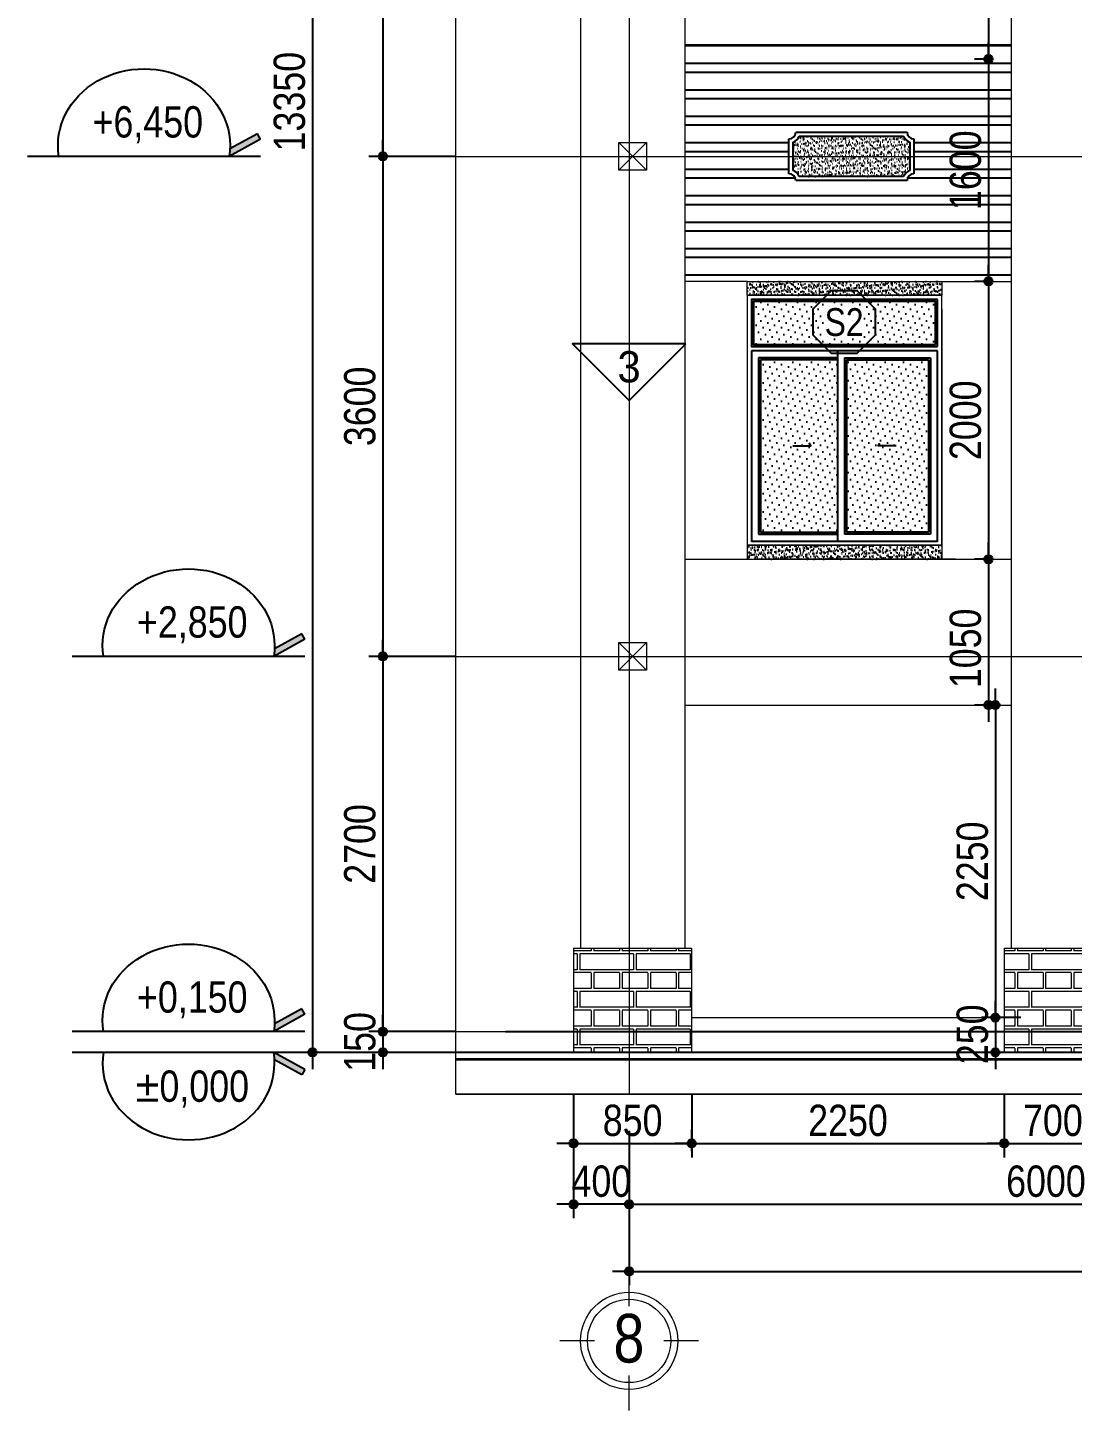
# Model space of a CAD drawing. Header units: millimetres. Extents: x 176 to 38825, y 257 to 17629.
# Drawn here: x 176 to 7695, y 989 to 10943 of the extents above; entities that cross this region are included whole.
import ezdxf
from ezdxf.enums import TextEntityAlignment as Align

# ---------------------------------------------------------------- set-up
doc = ezdxf.new("R2010")
doc.units = ezdxf.units.MM
doc.linetypes.add('ACAD_ISO10W100', pattern=[18, 12, -3, 0, -3])
for name, color, linetype in [('009', 251, 'Continuous'), ('DIM', 1, 'Continuous'), ('DOOR', 20, 'Continuous'), ('HACTH', 8, 'Continuous'), ('HATCH', 8, 'Continuous'), ('HATCHNGOI', 22, 'Continuous'), ('KINH 1', 142, 'Continuous'), ('netthay', 2, 'Continuous'), ('TAGS', 60, 'Continuous'), ('TUONG', 131, 'Continuous')]:
    doc.layers.add(name, color=color, linetype=linetype)
for name, color, linetype, lineweight in [('HACHT', 8, 'Continuous', 5), ('NET-THAY', 2, 'Continuous', 13), ('TEN TRUC', 3, 'Continuous', 18), ('TRUC', 24, 'Continuous', 0)]:
    doc.layers.add(name, color=color, linetype=linetype, lineweight=lineweight)
doc.styles.add('AVO', font='')
doc.styles.add('HEL-CONDENSE', font='')
doc.styles.get("Standard").update_dxf_attribs({"font": 'arial.ttf'})
doc.styles.add('VNI-HELVE-CONDENSEN', font='')
doc.styles.get('AVO').set_extended_font_data('VNI-Avo')
doc.styles.get('HEL-CONDENSE').set_extended_font_data('VNI-Helve-Condense')
doc.styles.get('VNI-HELVE-CONDENSEN').set_extended_font_data('VNI-Helve-Condense')
doc.dimstyles.new('D100', dxfattribs={"dimtxt": 225, "dimasz": 1.2, "dimexe": 100, "dimexo": 0, "dimgap": 50, "dimtad": 1, "dimdec": 0, "dimzin": 13, "dimdsep": 46, "dimtxsty": 'HEL-CONDENSE', "dimblk": 'D50', "dimcen": 0, "dimclrd": 1, "dimclre": 1, "dimclrt": 7, "dimadec": 0, "dimazin": 0, "dimtfac": 1, "dimtdec": 0, "dimtmove": 0, "dimatfit": 3, "dimldrblk": 'D50', "dimfxl": 1, "dimtolj": 1, "dimtzin": 13, "dimarcsym": 0})
doc.dimstyles.get("Standard").update_dxf_attribs({"dimtxt": 0.18, "dimasz": 0.18, "dimexe": 0.18, "dimexo": 0.0625, "dimgap": 0.09, "dimtad": 0, "dimtih": 1, "dimtoh": 1, "dimdec": 4, "dimzin": 0, "dimdsep": 46, "dimtxsty": 'Standard', "dimcen": 0.09, "dimadec": 0, "dimazin": 0, "dimtfac": 1, "dimtdec": 4, "dimtofl": 0, "dimtmove": 0, "dimatfit": 3, "dimfxl": 1, "dimtolj": 1, "dimtzin": 0, "dimarcsym": 0})
pattern_1 = [(180, (-1293097.7, -244202.06), (-3e-14, -270.968), [387.35, -19.05]), (180, (-1293097.7, -244316.36), (-3e-14, -270.968), [387.35, -19.05]), (180, (-1293199.3, -244337.54), (-3e-14, -270.968), [184.15, -19.05]), (180, (-1293199.3, -244451.84), (-3e-14, -270.968), [184.15, -19.05]), (270, (-1293097.7, -244202.06), (406.4, -7e-14), [114.3, -156.6672]), (270, (-1293078.66, -244202.06), (406.4, -7e-14), [114.3, -156.6672]), (270, (-1293199.31, -244337.54), (203.2, -4e-14), [114.3, -156.6672]), (270, (-1293180.26, -244337.54), (203.2, -4e-14), [114.3, -156.6672])]
pattern_2 = [(37.5, (-1293097.712, -243902.06), (-1.2000235, 36.7059928), [0, -28.956, 0, -32.385, 0, -30.95625]), (7.5, (-1293097.71, -243902.06), (33.7142462, 53.7618825), [0, -15.621, 0, -26.0985, 0, -10.00125]), (327.5, (-1293121.143, -243902.06), (59.3244278, 0.10778885), [0, -9.525, 0, -34.29, 0, -44.7675]), (317.5, (-1293121.143, -243902.06), (57.266734, 16.7196992), [0, -4.7625, 0, -22.479, 0, -25.7175])]

# ---------------------------------------------------------------- blocks, each defined once
blk = doc.blocks.new('CAODO')
at = {"layer": 'TAGS', "linetype": 'Continuous'}
h = blk.add_hatch(color=256, dxfattribs=at)
edge = h.paths.add_edge_path()
edge.add_line((-907, 181), (-931, 138))
edge.add_line((-931, 138), (-681, 0))
edge.add_ellipse((0, 87), major_axis=(688, 0), ratio=0.890858, start_angle=182.4779, end_angle=188.1666, ccw=False)
edge.add_line((-687, 61), (-907, 181))
for p, q in [((-931, 138), (-907, 181)), ((-931, 138), (-681, 0)), ((-907, 181), (-687, 61)), ((-931, 0), (931, 0))]:
    blk.add_line(p, q, dxfattribs=at)
blk.add_ellipse((0, 87), major_axis=(688, 0), ratio=0.890858, start_param=-0.142534, end_param=3.284126, dxfattribs=at)
at = {"layer": 'TAGS', "linetype": 'Continuous', "style": 'VNI-HELVE-CONDENSEN'}
blk.add_attdef('0.000', text='', height=250, dxfattribs=at).set_placement((0, 232), align=Align.MIDDLE_CENTER)
blk = doc.blocks.new('D50')
at = {"layer": 'DIM'}
blk.add_hatch(color=256, dxfattribs=at).paths.add_polyline_path([(25, 0, 1), (-25, 0, 1)])
blk.add_line((25, 0), (100, 0), dxfattribs=at)
blk.add_circle((0, 0), 25, dxfattribs=at)
blk = doc.blocks.new('*D137')
at = {"layer": 'DEFPOINTS', "color": 0, "transparency": 16777216}
for p in [(4505.2, 3002.1), (10505.2, 3002.1), (10505.2, 2472.7)]:
    blk.add_point(p, dxfattribs=at)
at = {"layer": 'DIM', "color": 1, "lineweight": -2, "transparency": 16777216}
for p, q in [((4505.2, 3002.1), (4505.2, 2372.7)), ((10505.2, 3002.1), (10505.2, 2372.7)), ((4506.4, 2472.7), (10504, 2472.7))]:
    blk.add_line(p, q, dxfattribs=at)
at = {"layer": 'DIM', "color": 1, "lineweight": -2, "transparency": 16777216, "xscale": 1.199999999999999, "yscale": 1.199999999999999, "zscale": 1.199999999999999, "rotation": 180}
blk.add_blockref('D50', (4505.2, 2472.7), dxfattribs=at)
at = {"layer": 'DIM', "color": 1, "lineweight": -2, "transparency": 16777216, "xscale": 1.199999999999999, "yscale": 1.199999999999999, "zscale": 1.199999999999999}
blk.add_blockref('D50', (10505.2, 2472.7), dxfattribs=at)
at = {"layer": 'DIM', "color": 7, "transparency": 16777216, "insert": (7505.2, 2637.6), "char_height": 225, "attachment_point": 5, "style": 'HEL-CONDENSE'}
blk.add_mtext('\\A1;6000', dxfattribs=at)
blk = doc.blocks.new('*D144')
at = {"layer": 'DEFPOINTS', "color": 0, "transparency": 16777216}
for p in [(4505.2, 3002.1), (37505.2, 3002.1), (37505.2, 1989.3)]:
    blk.add_point(p, dxfattribs=at)
at = {"layer": 'DIM', "color": 1, "lineweight": -2, "transparency": 16777216}
for p, q in [((4505.2, 3002.1), (4505.2, 1889.3)), ((37505.2, 3002.1), (37505.2, 1889.3)), ((4506.4, 1989.3), (37504, 1989.3))]:
    blk.add_line(p, q, dxfattribs=at)
at = {"layer": 'DIM', "color": 1, "lineweight": -2, "transparency": 16777216, "xscale": 1.199999999999999, "yscale": 1.199999999999999, "zscale": 1.199999999999999, "rotation": 180}
blk.add_blockref('D50', (4505.2, 1989.3), dxfattribs=at)
at = {"layer": 'DIM', "color": 1, "lineweight": -2, "transparency": 16777216, "xscale": 1.199999999999999, "yscale": 1.199999999999999, "zscale": 1.199999999999999}
blk.add_blockref('D50', (37505.2, 1989.3), dxfattribs=at)
at = {"layer": 'DIM', "color": 7, "transparency": 16777216, "insert": (21005.2, 2154.2), "char_height": 225, "attachment_point": 5, "style": 'HEL-CONDENSE'}
blk.add_mtext('\\A1;33000', dxfattribs=at)
blk = doc.blocks.new('A$C206177D3')
at = {"layer": 'TEN TRUC', "ltscale": 1000}
for p, q in [((-36.6, 240.1), (-36.6, 490.1)), ((-286.6, -9.9), (-536.6, -9.9)), ((463.4, -9.9), (213.4, -9.9)), ((-36.6, -509.9), (-36.6, -259.9))]:
    blk.add_line(p, q, dxfattribs=at)
blk.add_circle((-36.6, -9.9), 350, dxfattribs=at)
at = {"layer": 'TEN TRUC', "color": 254, "ltscale": 1000}
blk.add_circle((-36.6, -9.9), 300, dxfattribs=at)
blk = doc.blocks.new('*D147')
at = {"layer": 'DEFPOINTS', "color": 0, "transparency": 16777216}
for p in [(3256.9, 13616.4), (2732.5, 10016.4), (3256.9, 10016.4)]:
    blk.add_point(p, dxfattribs=at)
at = {"layer": 'DIM', "color": 1, "lineweight": -2, "transparency": 16777216}
for p, q in [((3256.9, 13616.4), (2632.5, 13616.4)), ((2732.5, 13615.2), (2732.5, 10017.6)), ((3256.9, 10016.4), (2632.5, 10016.4))]:
    blk.add_line(p, q, dxfattribs=at)
at = {"layer": 'DIM', "color": 1, "lineweight": -2, "transparency": 16777216, "xscale": 1.199999999999999, "yscale": 1.199999999999999, "zscale": 1.199999999999999}
for p, rotation in [((2732.5, 13616.4), 90), ((2732.5, 10016.4), 270)]:
    blk.add_blockref('D50', p, dxfattribs=dict(at, rotation=rotation))
at = {"layer": 'DIM', "color": 7, "transparency": 16777216, "insert": (2567.6, 11816.4), "char_height": 225, "attachment_point": 5, "rotation": 90, "style": 'HEL-CONDENSE'}
blk.add_mtext('\\A1;3600', dxfattribs=at)
blk = doc.blocks.new('*D148')
at = {"layer": 'DEFPOINTS', "color": 0, "transparency": 16777216}
for p in [(3256.9, 10016.4), (2732.5, 6416.4), (3256.9, 6416.4)]:
    blk.add_point(p, dxfattribs=at)
at = {"layer": 'DIM', "color": 1, "lineweight": -2, "transparency": 16777216}
for p, q in [((3256.9, 10016.4), (2632.5, 10016.4)), ((2732.5, 10015.2), (2732.5, 6417.6)), ((3256.9, 6416.4), (2632.5, 6416.4))]:
    blk.add_line(p, q, dxfattribs=at)
at = {"layer": 'DIM', "color": 1, "lineweight": -2, "transparency": 16777216, "xscale": 1.199999999999999, "yscale": 1.199999999999999, "zscale": 1.199999999999999}
for p, rotation in [((2732.5, 10016.4), 90), ((2732.5, 6416.4), 270)]:
    blk.add_blockref('D50', p, dxfattribs=dict(at, rotation=rotation))
at = {"layer": 'DIM', "color": 7, "transparency": 16777216, "insert": (2567.6, 8216.4), "char_height": 225, "attachment_point": 5, "rotation": 90, "style": 'HEL-CONDENSE'}
blk.add_mtext('\\A1;3600', dxfattribs=at)
blk = doc.blocks.new('*D149')
at = {"layer": 'DEFPOINTS', "color": 0, "transparency": 16777216}
for p in [(3256.9, 6416.4), (2732.5, 3716.4), (3256.9, 3716.4)]:
    blk.add_point(p, dxfattribs=at)
at = {"layer": 'DIM', "color": 1, "lineweight": -2, "transparency": 16777216}
for p, q in [((3256.9, 6416.4), (2632.5, 6416.4)), ((2732.5, 6415.2), (2732.5, 3717.6)), ((3256.9, 3716.4), (2632.5, 3716.4))]:
    blk.add_line(p, q, dxfattribs=at)
at = {"layer": 'DIM', "color": 1, "lineweight": -2, "transparency": 16777216, "xscale": 1.199999999999999, "yscale": 1.199999999999999, "zscale": 1.199999999999999}
for p, rotation in [((2732.5, 6416.4), 90), ((2732.5, 3716.4), 270)]:
    blk.add_blockref('D50', p, dxfattribs=dict(at, rotation=rotation))
at = {"layer": 'DIM', "color": 7, "transparency": 16777216, "insert": (2567.6, 5066.4), "char_height": 225, "attachment_point": 5, "rotation": 90, "style": 'HEL-CONDENSE'}
blk.add_mtext('\\A1;2700', dxfattribs=at)
blk = doc.blocks.new('*D150')
at = {"layer": 'DEFPOINTS', "color": 0, "transparency": 16777216}
for p in [(3256.9, 3716.4), (2732.5, 3566.4), (3256.9, 3566.4)]:
    blk.add_point(p, dxfattribs=at)
at = {"layer": 'DIM', "color": 1, "lineweight": -2, "transparency": 16777216}
for p, q in [((3256.9, 3716.4), (2632.5, 3716.4)), ((2732.5, 3715.2), (2732.5, 3567.6)), ((3256.9, 3566.4), (2632.5, 3566.4))]:
    blk.add_line(p, q, dxfattribs=at)
at = {"layer": 'DIM', "color": 1, "lineweight": -2, "transparency": 16777216, "xscale": 1.199999999999999, "yscale": 1.199999999999999, "zscale": 1.199999999999999}
for p, rotation in [((2732.5, 3716.4), 90), ((2732.5, 3566.4), 270)]:
    blk.add_blockref('D50', p, dxfattribs=dict(at, rotation=rotation))
at = {"layer": 'DIM', "color": 7, "transparency": 16777216, "insert": (2567.6, 3641.4), "char_height": 225, "attachment_point": 5, "rotation": 90, "style": 'HEL-CONDENSE'}
blk.add_mtext('\\A1;150', dxfattribs=at)
blk = doc.blocks.new('*D151')
at = {"layer": 'DEFPOINTS', "color": 0, "transparency": 16777216}
for p in [(2632.5, 16916.4), (2225.5, 3566.4), (2632.5, 3566.4)]:
    blk.add_point(p, dxfattribs=at)
at = {"layer": 'DIM', "color": 1, "lineweight": -2, "transparency": 16777216}
for p, q in [((2632.5, 16916.4), (2125.5, 16916.4)), ((2225.5, 16915.2), (2225.5, 3567.6)), ((2632.5, 3566.4), (2125.5, 3566.4))]:
    blk.add_line(p, q, dxfattribs=at)
at = {"layer": 'DIM', "color": 1, "lineweight": -2, "transparency": 16777216, "xscale": 1.199999999999999, "yscale": 1.199999999999999, "zscale": 1.199999999999999}
for p, rotation in [((2225.5, 16916.4), 90), ((2225.5, 3566.4), 270)]:
    blk.add_blockref('D50', p, dxfattribs=dict(at, rotation=rotation))
at = {"layer": 'DIM', "color": 7, "transparency": 16777216, "insert": (2060.6, 10410.3), "char_height": 225, "attachment_point": 5, "rotation": 90, "style": 'HEL-CONDENSE'}
blk.add_mtext('\\A1;13350', dxfattribs=at)
blk = doc.blocks.new('*D152')
at = {"layer": 'DEFPOINTS', "color": 0, "transparency": 16777216}
for p in [(4105.2, 3002.1), (4505.2, 3002.1), (4105.2, 2472.7)]:
    blk.add_point(p, dxfattribs=at)
at = {"layer": 'HATCHNGOI', "color": 1, "lineweight": -2, "transparency": 16777216}
for p, q in [((4105.2, 3002.1), (4105.2, 2372.7)), ((4505.2, 3002.1), (4505.2, 2372.7)), ((4504, 2472.7), (4106.4, 2472.7))]:
    blk.add_line(p, q, dxfattribs=at)
at = {"layer": 'HATCHNGOI', "color": 1, "lineweight": -2, "transparency": 16777216, "xscale": 1.199999999999999, "yscale": 1.199999999999999, "zscale": 1.199999999999999, "rotation": 180}
blk.add_blockref('D50', (4105.2, 2472.7), dxfattribs=at)
at = {"layer": 'HATCHNGOI', "color": 1, "lineweight": -2, "transparency": 16777216, "xscale": 1.199999999999999, "yscale": 1.199999999999999, "zscale": 1.199999999999999}
blk.add_blockref('D50', (4505.2, 2472.7), dxfattribs=at)
at = {"layer": 'HATCHNGOI', "color": 7, "transparency": 16777216, "insert": (4305.2, 2637.6), "char_height": 225, "attachment_point": 5, "style": 'HEL-CONDENSE'}
blk.add_mtext('\\A1;400', dxfattribs=at)
blk = doc.blocks.new('KH-CUADI')
at = {"layer": 'TAGS'}
blk.add_lwpolyline([(-124, 300), (-300, 124), (-300, -124), (-124, -300), (124, -300), (300, -124), (300, 124), (124, 300)], close=True, dxfattribs=at)
at = {"layer": 'TAGS', "style": 'VNI-HELVE-CONDENSEN'}
blk.add_attdef('D', text='', height=300, dxfattribs=at).set_placement((0, 0), align=Align.MIDDLE)
blk = doc.blocks.new('A$C5F62150E')
at = {"layer": 'KINH 1'}
h = blk.add_hatch(dxfattribs=at)
h.set_pattern_fill('DOTS', color=256, scale=750, angle=45, style=0)
h.set_pattern_definition([(45, (0, 0), (-16.5728, 49.71845), [0, -46.875])])
h.paths.add_polyline_path([(2528.9, 1072.2), (1218.9, 1072.2), (1218.9, 762.2), (2528.9, 762.2)])
h.paths.add_polyline_path([(1823.9, 652.2), (1268.9, 652.2), (1268.9, -587.8), (1823.9, -587.8)])
h.paths.add_polyline_path([(2478.9, 652.2), (1888.9, 652.2), (1888.9, -587.8), (2478.9, -587.8)])
at = {"layer": 'DOOR'}
for p, q in [((2543.9, 747.2), (2543.9, 1087.2)), ((2543.9, 717.2), (1203.9, 717.2)), ((1823.9, 717.2), (1823.9, -652.8)), ((1823.9, 667.2), (1253.9, 667.2)), ((1253.9, 667.2), (1253.9, -602.8)), ((1873.9, 667.2), (1873.9, -602.8)), ((1873.9, 667.2), (2493.9, 667.2)), ((2493.9, 667.2), (2493.9, -602.8)), ((1253.9, -602.8), (1823.9, -602.8)), ((2493.9, -602.8), (1873.9, -602.8))]:
    blk.add_line(p, q, dxfattribs=at)
at = {"layer": 'DOOR', "color": 8}
for p, q in [((1823.9, 652.2), (1268.9, 652.2)), ((1268.9, 652.2), (1268.9, -587.8)), ((1888.9, 652.2), (1888.9, -587.8)), ((1888.9, 652.2), (2478.9, 652.2)), ((2478.9, 652.2), (2478.9, -587.8)), ((1268.9, -587.8), (1823.9, -587.8)), ((2478.9, -587.8), (1888.9, -587.8))]:
    blk.add_line(p, q, dxfattribs=at)
at = {"layer": 'DOOR'}
for points in [[(2543.9, 1087.2), (1203.9, 1087.2), (1203.9, 747.2), (2543.9, 747.2)], [(1203.9, 717.2), (1203.9, -652.8), (2543.9, -652.8), (2543.9, 717.2)], [(1501.6, 32.3), (1632, 32.3), (1618.7, 53)], [(2246.2, 32.3), (2115.8, 32.3), (2129.1, 53)]]:
    blk.add_lwpolyline(points, dxfattribs=at)
at = {"layer": 'DOOR', "color": 8}
blk.add_lwpolyline([(2528.9, 762.2), (2528.9, 1072.2), (1218.9, 1072.2), (1218.9, 762.2), (2528.9, 762.2)], close=True, dxfattribs=at)
at = {"layer": 'NET-THAY'}
for p, q in [((1173.9, 1117.2), (2573.9, 1117.2)), ((2573.9, -682.8), (2573.9, 1117.2)), ((1173.9, -682.8), (2573.9, -682.8))]:
    blk.add_line(p, q, dxfattribs=at)
blk.add_lwpolyline([(1173.9, 1117.2), (1173.9, -682.8)], dxfattribs=at)
at = {"layer": 'TAGS', "linetype": 'Continuous'}
ref = blk.add_blockref('KH-CUADI', (1871, 924.3), dxfattribs=dict(at, xscale=0.75, yscale=0.75, zscale=0.75, rotation=180))
ref.add_attrib('D', 'S2', dxfattribs={"color": 7, "height": 200, "style": 'VNI-HELVE-CONDENSEN'}).set_placement((1871, 924.3), align=Align.MIDDLE)
blk = doc.blocks.new('*D155')
at = {"layer": 'DEFPOINTS', "color": 0, "linetype": 'Continuous', "transparency": 16777216}
for p in [(7008.3, 12716.4), (7091.1, 10716.4), (7091.1, 10716.4)]:
    blk.add_point(p, dxfattribs=at)
at = {"layer": 'DIM', "color": 1, "linetype": 'Continuous', "lineweight": -2, "transparency": 16777216}
for p, q in [((7008.3, 12716.4), (7191.1, 12716.4)), ((7091.1, 12715.2), (7091.1, 10717.6)), ((7091.1, 10716.4), (6991.1, 10716.4))]:
    blk.add_line(p, q, dxfattribs=at)
at = {"layer": 'DIM', "color": 1, "linetype": 'Continuous', "lineweight": -2, "transparency": 16777216, "xscale": 1.199999999999999, "yscale": 1.199999999999999, "zscale": 1.199999999999999}
for p, rotation in [((7091.1, 12716.4), 90), ((7091.1, 10716.4), 270)]:
    blk.add_blockref('D50', p, dxfattribs=dict(at, rotation=rotation))
at = {"layer": 'DIM', "color": 7, "linetype": 'Continuous', "transparency": 16777216, "insert": (6926.2, 11716.4), "char_height": 225, "attachment_point": 5, "rotation": 90, "style": 'HEL-CONDENSE'}
blk.add_mtext('\\A1;2000', dxfattribs=at)
blk = doc.blocks.new('*D156')
at = {"layer": 'DEFPOINTS', "color": 0, "linetype": 'Continuous', "transparency": 16777216}
for p in [(7091.1, 10716.4), (7091.1, 9116.4), (7091.1, 9116.4)]:
    blk.add_point(p, dxfattribs=at)
at = {"layer": 'DIM', "color": 1, "linetype": 'Continuous', "lineweight": -2, "transparency": 16777216}
for p, q in [((7091.1, 10716.4), (6991.1, 10716.4)), ((7091.1, 10715.2), (7091.1, 9117.6)), ((7091.1, 9116.4), (6991.1, 9116.4))]:
    blk.add_line(p, q, dxfattribs=at)
at = {"layer": 'DIM', "color": 1, "linetype": 'Continuous', "lineweight": -2, "transparency": 16777216, "xscale": 1.199999999999999, "yscale": 1.199999999999999, "zscale": 1.199999999999999}
for p, rotation in [((7091.1, 10716.4), 90), ((7091.1, 9116.4), 270)]:
    blk.add_blockref('D50', p, dxfattribs=dict(at, rotation=rotation))
at = {"layer": 'DIM', "color": 7, "linetype": 'Continuous', "transparency": 16777216, "insert": (6926.2, 9916.4), "char_height": 225, "attachment_point": 5, "rotation": 90, "style": 'HEL-CONDENSE'}
blk.add_mtext('\\A1;1600', dxfattribs=at)
blk = doc.blocks.new('*D157')
at = {"layer": 'DEFPOINTS', "color": 0, "linetype": 'Continuous', "transparency": 16777216}
for p in [(7091.1, 9116.4), (7091.1, 7116.4), (7091.1, 7116.4)]:
    blk.add_point(p, dxfattribs=at)
at = {"layer": 'DIM', "color": 1, "linetype": 'Continuous', "lineweight": -2, "transparency": 16777216}
for p, q in [((7091.1, 9116.4), (6991.1, 9116.4)), ((7091.1, 9115.2), (7091.1, 7117.6)), ((7091.1, 7116.4), (6991.1, 7116.4))]:
    blk.add_line(p, q, dxfattribs=at)
at = {"layer": 'DIM', "color": 1, "linetype": 'Continuous', "lineweight": -2, "transparency": 16777216, "xscale": 1.199999999999999, "yscale": 1.199999999999999, "zscale": 1.199999999999999}
for p, rotation in [((7091.1, 9116.4), 90), ((7091.1, 7116.4), 270)]:
    blk.add_blockref('D50', p, dxfattribs=dict(at, rotation=rotation))
at = {"layer": 'DIM', "color": 7, "linetype": 'Continuous', "transparency": 16777216, "insert": (6926.2, 8116.4), "char_height": 225, "attachment_point": 5, "rotation": 90, "style": 'HEL-CONDENSE'}
blk.add_mtext('\\A1;2000', dxfattribs=at)
blk = doc.blocks.new('*D158')
at = {"layer": 'DEFPOINTS', "color": 0, "linetype": 'Continuous', "transparency": 16777216}
for p in [(7091.1, 7116.4), (7091.1, 6066.4), (7091.1, 6066.4)]:
    blk.add_point(p, dxfattribs=at)
at = {"layer": 'DIM', "color": 1, "linetype": 'Continuous', "lineweight": -2, "transparency": 16777216}
for p, q in [((7091.1, 7116.4), (6991.1, 7116.4)), ((7091.1, 7115.2), (7091.1, 6067.6)), ((7091.1, 6066.4), (6991.1, 6066.4))]:
    blk.add_line(p, q, dxfattribs=at)
at = {"layer": 'DIM', "color": 1, "linetype": 'Continuous', "lineweight": -2, "transparency": 16777216, "xscale": 1.199999999999999, "yscale": 1.199999999999999, "zscale": 1.199999999999999}
for p, rotation in [((7091.1, 7116.4), 90), ((7091.1, 6066.4), 270)]:
    blk.add_blockref('D50', p, dxfattribs=dict(at, rotation=rotation))
at = {"layer": 'DIM', "color": 7, "linetype": 'Continuous', "transparency": 16777216, "insert": (6926.2, 6474.5), "char_height": 225, "attachment_point": 5, "rotation": 90, "style": 'HEL-CONDENSE'}
blk.add_mtext('\\A1;1050', dxfattribs=at)
blk = doc.blocks.new('*D159')
at = {"layer": 'DEFPOINTS', "color": 0, "linetype": 'Continuous', "transparency": 16777216}
for p in [(7178, 6066.4), (7141.1, 3816.4), (7324.4, 3816.4)]:
    blk.add_point(p, dxfattribs=at)
at = {"layer": 'DIM', "color": 1, "linetype": 'Continuous', "lineweight": -2, "transparency": 16777216}
for p, q in [((7178, 6066.4), (7041.1, 6066.4)), ((7141.1, 6065.2), (7141.1, 3817.6)), ((7324.4, 3816.4), (7041.1, 3816.4))]:
    blk.add_line(p, q, dxfattribs=at)
at = {"layer": 'DIM', "color": 1, "linetype": 'Continuous', "lineweight": -2, "transparency": 16777216, "xscale": 1.199999999999999, "yscale": 1.199999999999999, "zscale": 1.199999999999999}
for p, rotation in [((7141.1, 6066.4), 90), ((7141.1, 3816.4), 270)]:
    blk.add_blockref('D50', p, dxfattribs=dict(at, rotation=rotation))
at = {"layer": 'DIM', "color": 7, "linetype": 'Continuous', "transparency": 16777216, "insert": (6976.2, 4941.4), "char_height": 225, "attachment_point": 5, "rotation": 90, "style": 'HEL-CONDENSE'}
blk.add_mtext('\\A1;2250', dxfattribs=at)
blk = doc.blocks.new('*D160')
at = {"layer": 'DEFPOINTS', "color": 0, "linetype": 'Continuous', "transparency": 16777216}
for p in [(7324.4, 3816.4), (7141.1, 3566.4), (7396.8, 3566.4)]:
    blk.add_point(p, dxfattribs=at)
at = {"layer": 'DIM', "color": 1, "linetype": 'Continuous', "lineweight": -2, "transparency": 16777216}
for p, q in [((7324.4, 3816.4), (7041.1, 3816.4)), ((7141.1, 3815.2), (7141.1, 3567.6)), ((7396.8, 3566.4), (7041.1, 3566.4))]:
    blk.add_line(p, q, dxfattribs=at)
at = {"layer": 'DIM', "color": 1, "linetype": 'Continuous', "lineweight": -2, "transparency": 16777216, "xscale": 1.199999999999999, "yscale": 1.199999999999999, "zscale": 1.199999999999999}
for p, rotation in [((7141.1, 3816.4), 90), ((7141.1, 3566.4), 270)]:
    blk.add_blockref('D50', p, dxfattribs=dict(at, rotation=rotation))
at = {"layer": 'DIM', "color": 7, "linetype": 'Continuous', "transparency": 16777216, "insert": (6976.2, 3696.4), "char_height": 225, "attachment_point": 5, "rotation": 90, "style": 'HEL-CONDENSE'}
blk.add_mtext('\\A1;250', dxfattribs=at)
blk = doc.blocks.new('*D164')
at = {"layer": 'DEFPOINTS', "color": 0, "linetype": 'Continuous', "transparency": 16777216}
for p in [(4105.2, 3266.4), (4955.2, 3266.4), (4955.2, 2910.5)]:
    blk.add_point(p, dxfattribs=at)
at = {"layer": 'DIM', "color": 1, "linetype": 'Continuous', "lineweight": -2, "transparency": 16777216}
for p, q in [((4105.2, 3266.4), (4105.2, 2810.5)), ((4955.2, 3266.4), (4955.2, 2810.5)), ((4106.4, 2910.5), (4954, 2910.5))]:
    blk.add_line(p, q, dxfattribs=at)
at = {"layer": 'DIM', "color": 1, "linetype": 'Continuous', "lineweight": -2, "transparency": 16777216, "xscale": 1.199999999999999, "yscale": 1.199999999999999, "zscale": 1.199999999999999, "rotation": 180}
blk.add_blockref('D50', (4105.2, 2910.5), dxfattribs=at)
at = {"layer": 'DIM', "color": 1, "linetype": 'Continuous', "lineweight": -2, "transparency": 16777216, "xscale": 1.199999999999999, "yscale": 1.199999999999999, "zscale": 1.199999999999999}
blk.add_blockref('D50', (4955.2, 2910.5), dxfattribs=at)
at = {"layer": 'DIM', "color": 7, "linetype": 'Continuous', "transparency": 16777216, "insert": (4530.2, 3075.4), "char_height": 225, "attachment_point": 5, "style": 'HEL-CONDENSE'}
blk.add_mtext('\\A1;850', dxfattribs=at)
blk = doc.blocks.new('*D165')
at = {"layer": 'DEFPOINTS', "color": 0, "linetype": 'Continuous', "transparency": 16777216}
for p in [(7205.2, 3266.4), (7205.2, 2910.5), (4955.2, 2854.1)]:
    blk.add_point(p, dxfattribs=at)
at = {"layer": 'DIM', "color": 1, "linetype": 'Continuous', "lineweight": -2, "transparency": 16777216}
for p, q in [((7205.2, 3266.4), (7205.2, 2810.5)), ((4955.2, 2854.1), (4955.2, 3010.5)), ((4956.4, 2910.5), (7204, 2910.5))]:
    blk.add_line(p, q, dxfattribs=at)
at = {"layer": 'DIM', "color": 1, "linetype": 'Continuous', "lineweight": -2, "transparency": 16777216, "xscale": 1.199999999999999, "yscale": 1.199999999999999, "zscale": 1.199999999999999, "rotation": 180}
blk.add_blockref('D50', (4955.2, 2910.5), dxfattribs=at)
at = {"layer": 'DIM', "color": 1, "linetype": 'Continuous', "lineweight": -2, "transparency": 16777216, "xscale": 1.199999999999999, "yscale": 1.199999999999999, "zscale": 1.199999999999999}
blk.add_blockref('D50', (7205.2, 2910.5), dxfattribs=at)
at = {"layer": 'DIM', "color": 7, "linetype": 'Continuous', "transparency": 16777216, "insert": (6080.2, 3075.4), "char_height": 225, "attachment_point": 5, "style": 'HEL-CONDENSE'}
blk.add_mtext('\\A1;2250', dxfattribs=at)
blk = doc.blocks.new('*D166')
at = {"layer": 'DEFPOINTS', "color": 0, "linetype": 'Continuous', "transparency": 16777216}
for p in [(7205.2, 3266.4), (7905.2, 3266.4), (7905.2, 2910.5)]:
    blk.add_point(p, dxfattribs=at)
at = {"layer": 'DIM', "color": 1, "linetype": 'Continuous', "lineweight": -2, "transparency": 16777216}
for p, q in [((7205.2, 3266.4), (7205.2, 2810.5)), ((7905.2, 3266.4), (7905.2, 2810.5)), ((7206.4, 2910.5), (7904, 2910.5))]:
    blk.add_line(p, q, dxfattribs=at)
at = {"layer": 'DIM', "color": 1, "linetype": 'Continuous', "lineweight": -2, "transparency": 16777216, "xscale": 1.199999999999999, "yscale": 1.199999999999999, "zscale": 1.199999999999999, "rotation": 180}
blk.add_blockref('D50', (7205.2, 2910.5), dxfattribs=at)
at = {"layer": 'DIM', "color": 1, "linetype": 'Continuous', "lineweight": -2, "transparency": 16777216, "xscale": 1.199999999999999, "yscale": 1.199999999999999, "zscale": 1.199999999999999}
blk.add_blockref('D50', (7905.2, 2910.5), dxfattribs=at)
at = {"layer": 'DIM', "color": 7, "linetype": 'Continuous', "transparency": 16777216, "insert": (7555.2, 3075.4), "char_height": 225, "attachment_point": 5, "style": 'HEL-CONDENSE'}
blk.add_mtext('\\A1;700', dxfattribs=at)
blk = doc.blocks.new('TUONG-NAM')
at = {"layer": 'TAGS'}
blk.add_lwpolyline([(-453, -453), (453, -453), (0, 0)], close=True, dxfattribs=at)
at = {"layer": 'TAGS', "linetype": 'Continuous', "style": 'AVO'}
blk.add_attdef('KH-TUONG', text='', height=250, dxfattribs=at).set_placement((0, -269), align=Align.MIDDLE_CENTER)

msp = doc.modelspace()

# ---------------------------------------------------------------- hatches: boundary and pattern name
at = {"layer": 'HACHT'}
h = msp.add_hatch(dxfattribs=at)
h.set_pattern_fill('AR-BRELM', color=256, scale=2, angle=180, style=0)
h.set_pattern_definition(pattern_1)
h.paths.add_polyline_path([(4105.168, 4316.449), (4105.168, 3716.449), (4505.168, 3716.449), (4505.168, 4316.449)])
h.paths.add_polyline_path([(4955.168, 3716.449), (4955.168, 4316.449), (4505.168, 4316.449), (4505.168, 3716.449)])
h.paths.add_polyline_path([(4955.168, 3566.449), (4955.168, 3716.449), (4505.168, 3716.449), (4505.168, 3566.449)])
h.paths.add_polyline_path([(4105.168, 3716.449), (4105.168, 3566.449), (4505.168, 3566.449), (4505.168, 3716.449)])
h = msp.add_hatch(dxfattribs=at)
h.set_pattern_fill('AR-BRELM', color=256, scale=2, angle=180, style=0)
h.set_pattern_definition(pattern_1)
h.paths.add_polyline_path([(7905.168, 3566.449), (7905.168, 4316.449), (7205.168, 4316.449), (7205.168, 3566.449)])
at = {"layer": 'HACTH'}
h = msp.add_hatch(dxfattribs=at)
h.set_pattern_fill('ANSI32', color=256, scale=20, angle=135, style=0)
h.set_pattern_definition([(180, (-156502.13, -455340), (-1e-14, -190.5), []), (180, (-156565.63, -455276.5), (-1e-14, -190.5), [])])
h.paths.add_polyline_path([(7255.168, 10816.449), (4905.168, 10816.449), (4905.168, 10016.449), (5655.168, 10016.449), (5655.168, 10141.449, 0.41421356), (5705.168, 10191.449), (6505.168, 10191.449, 0.41421356), (6555.168, 10141.449), (6555.168, 10016.449), (7255.168, 10016.449)])
h.paths.add_polyline_path([(10205.168, 10804.568), (7855.168, 10804.568), (7855.168, 10016.449), (8555.168, 10016.449), (8555.168, 10141.449, 0.41421356), (8605.168, 10191.449), (9405.168, 10191.449, 0.41421356), (9455.168, 10141.449), (9455.168, 10016.449), (10205.168, 10016.449)])
h.paths.add_polyline_path([(13205.168, 10804.568), (10805.168, 10804.568), (10805.168, 10016.449), (11555.168, 10016.449), (11555.168, 10141.449, 0.41421356), (11605.168, 10191.449), (12405.168, 10191.449, 0.41421356), (12455.168, 10141.449), (12455.168, 10016.449), (13205.168, 10016.449)])
h.paths.add_polyline_path([(16205.168, 10816.449), (13805.168, 10816.449), (13805.168, 10016.449), (14555.168, 10016.449), (14555.168, 10141.449, 0.41421356), (14605.168, 10191.449), (15405.168, 10191.449, 0.41421356), (15455.168, 10141.449), (15455.168, 10016.449), (16205.168, 10016.449), (16205.168, 10416.449)])
h.paths.add_polyline_path([(18705.168, 10816.449), (16805.168, 10816.449), (16805.168, 10416.449), (16805.168, 10016.449), (17305.168, 10016.449), (17305.168, 10141.449, 0.41421356), (17355.168, 10191.449), (18155.168, 10191.449, 0.41421356), (18205.168, 10141.449), (18205.168, 10016.449), (18705.168, 10016.449), (18705.168, 10416.449)])
h.paths.add_polyline_path([(25205.168, 10816.449), (23305.168, 10816.449), (23305.168, 10016.449), (23805.168, 10016.449), (23805.168, 10141.449, 0.41421356), (23855.168, 10191.449), (24655.168, 10191.449, 0.41421356), (24705.168, 10141.449), (24705.168, 10016.449), (25205.168, 10016.449)])
h.paths.add_polyline_path([(28205.168, 10816.449), (25805.168, 10816.449), (25805.168, 10016.449), (26555.168, 10016.449), (26555.168, 10141.449, 0.41421356), (26605.168, 10191.449), (27405.168, 10191.449, 0.41421356), (27455.168, 10141.449), (27455.168, 10016.449), (28205.168, 10016.449)])
h.paths.add_polyline_path([(31205.168, 10804.568), (28805.168, 10804.568), (28805.168, 10016.449), (29555.168, 10016.449), (29555.168, 10141.449, 0.41421356), (29605.168, 10191.449), (30405.168, 10191.449, 0.41421356), (30455.168, 10141.449), (30455.168, 10016.449), (31205.168, 10016.449)])
edge = h.paths.add_edge_path()
edge.add_line((28805.168, 9116.449), (31205.168, 9116.449))
edge.add_line((31205.168, 9116.449), (31205.168, 10016.449))
edge.add_line((31205.168, 10016.449), (30455.168, 10016.449))
edge.add_line((30455.168, 10016.449), (30455.168, 9891.449))
edge.add_arc((30455.168, 9841.449), 50, 90, 180)
edge.add_line((30405.168, 9841.449), (29605.168, 9841.449))
edge.add_arc((29555.168, 9841.449), 50, 0, 90)
edge.add_line((29555.168, 9891.449), (29555.168, 10016.449))
edge.add_line((29555.168, 10016.449), (28805.168, 10016.449))
edge.add_line((28805.168, 10016.449), (28805.168, 9116.449))
edge = h.paths.add_edge_path()
edge.add_line((25805.168, 9116.449), (28205.168, 9116.449))
edge.add_line((28205.168, 9116.449), (28205.168, 10016.449))
edge.add_line((28205.168, 10016.449), (27455.168, 10016.449))
edge.add_line((27455.168, 10016.449), (27455.168, 9891.449))
edge.add_arc((27455.168, 9841.449), 50, 90, 180)
edge.add_line((27405.168, 9841.449), (26605.168, 9841.449))
edge.add_arc((26555.168, 9841.449), 50, 0, 90)
edge.add_line((26555.168, 9891.449), (26555.168, 10016.449))
edge.add_line((26555.168, 10016.449), (25805.168, 10016.449))
edge.add_line((25805.168, 10016.449), (25805.168, 9116.449))
edge = h.paths.add_edge_path()
edge.add_line((23305.168, 9116.449), (25205.168, 9116.449))
edge.add_line((25205.168, 9116.449), (25205.168, 10016.449))
edge.add_line((25205.168, 10016.449), (24705.168, 10016.449))
edge.add_line((24705.168, 10016.449), (24705.168, 9891.449))
edge.add_arc((24705.168, 9841.449), 50, 90, 180)
edge.add_line((24655.168, 9841.449), (23855.168, 9841.449))
edge.add_arc((23805.168, 9841.449), 50, 0, 90)
edge.add_line((23805.168, 9891.449), (23805.168, 10016.449))
edge.add_line((23805.168, 10016.449), (23305.168, 10016.449))
edge.add_line((23305.168, 10016.449), (23305.168, 9116.449))
edge = h.paths.add_edge_path()
edge.add_line((16805.168, 9116.449), (18705.168, 9116.449))
edge.add_line((18705.168, 9116.449), (18705.168, 10016.449))
edge.add_line((18705.168, 10016.449), (18205.168, 10016.449))
edge.add_line((18205.168, 10016.449), (18205.168, 9891.449))
edge.add_arc((18205.168, 9841.449), 50, 90, 180)
edge.add_line((18155.168, 9841.449), (17355.168, 9841.449))
edge.add_arc((17305.168, 9841.449), 50, 0, 90)
edge.add_line((17305.168, 9891.449), (17305.168, 10016.449))
edge.add_line((17305.168, 10016.449), (16805.168, 10016.449))
edge.add_line((16805.168, 10016.449), (16805.168, 9116.449))
edge = h.paths.add_edge_path()
edge.add_line((13805.168, 9116.449), (16205.168, 9116.449))
edge.add_line((16205.168, 9116.449), (16205.168, 10016.449))
edge.add_line((16205.168, 10016.449), (15455.168, 10016.449))
edge.add_line((15455.168, 10016.449), (15455.168, 9891.449))
edge.add_arc((15455.168, 9841.449), 50, 90, 180)
edge.add_line((15405.168, 9841.449), (14605.168, 9841.449))
edge.add_arc((14555.168, 9841.449), 50, 0, 90)
edge.add_line((14555.168, 9891.449), (14555.168, 10016.449))
edge.add_line((14555.168, 10016.449), (13805.168, 10016.449))
edge.add_line((13805.168, 10016.449), (13805.168, 9116.449))
edge = h.paths.add_edge_path()
edge.add_line((10805.168, 9116.449), (13205.168, 9116.449))
edge.add_line((13205.168, 9116.449), (13205.168, 10016.449))
edge.add_line((13205.168, 10016.449), (12455.168, 10016.449))
edge.add_line((12455.168, 10016.449), (12455.168, 9891.449))
edge.add_arc((12455.168, 9841.449), 50, 90, 180)
edge.add_line((12405.168, 9841.449), (11605.168, 9841.449))
edge.add_arc((11555.168, 9841.449), 50, 0, 90)
edge.add_line((11555.168, 9891.449), (11555.168, 10016.449))
edge.add_line((11555.168, 10016.449), (10805.168, 10016.449))
edge.add_line((10805.168, 10016.449), (10805.168, 9116.449))
edge = h.paths.add_edge_path()
edge.add_line((7855.168, 9116.449), (10205.168, 9116.449))
edge.add_line((10205.168, 9116.449), (10205.168, 10016.449))
edge.add_line((10205.168, 10016.449), (9455.168, 10016.449))
edge.add_line((9455.168, 10016.449), (9455.168, 9891.449))
edge.add_arc((9455.168, 9841.449), 50, 90, 180)
edge.add_line((9405.168, 9841.449), (8605.168, 9841.449))
edge.add_arc((8555.168, 9841.449), 50, 0, 90)
edge.add_line((8555.168, 9891.449), (8555.168, 10016.449))
edge.add_line((8555.168, 10016.449), (7855.168, 10016.449))
edge.add_line((7855.168, 10016.449), (7855.168, 9116.449))
edge = h.paths.add_edge_path()
edge.add_line((4905.168, 9116.449), (7255.168, 9116.449))
edge.add_line((7255.168, 9116.449), (7255.168, 10016.449))
edge.add_line((7255.168, 10016.449), (6555.168, 10016.449))
edge.add_line((6555.168, 10016.449), (6555.168, 9891.449))
edge.add_arc((6555.168, 9841.449), 50, 90, 180)
edge.add_line((6505.168, 9841.449), (5705.168, 9841.449))
edge.add_arc((5655.168, 9841.449), 50, 0, 90)
edge.add_line((5655.168, 9891.449), (5655.168, 10016.449))
edge.add_line((5655.168, 10016.449), (4905.168, 10016.449))
edge.add_line((4905.168, 10016.449), (4905.168, 9116.449))
at = {"layer": 'HATCH'}
h = msp.add_hatch(dxfattribs=at)
h.set_pattern_fill('AR-SAND', color=256, scale=0.75, style=0)
h.set_pattern_definition(pattern_2)
h.paths.add_polyline_path([(5729.33, 10161.449, -0.20323136), (5685.168, 10117.287), (5685.168, 9915.611, -0.20323136), (5729.33, 9871.449), (6481.006, 9871.449, -0.20323136), (6525.168, 9915.611), (6525.168, 10117.287, -0.20323136), (6481.006, 10161.449)])
h = msp.add_hatch(dxfattribs=at)
h.set_pattern_fill('AR-SAND', color=256, scale=0.75, style=0)
h.set_pattern_definition(pattern_2)
h.paths.add_polyline_path([(5355.168, 9116.449), (6755.168, 9116.449), (6755.168, 9016.449), (5355.168, 9016.449)])
h = msp.add_hatch(dxfattribs=at)
h.set_pattern_fill('AR-SAND', color=256, scale=0.75, style=0)
h.set_pattern_definition(pattern_2)
h.paths.add_polyline_path([(6755.168, 7216.449), (5355.168, 7216.449), (5355.168, 7116.449), (6755.168, 7116.449)])

# ---------------------------------------------------------------- linework, layer by layer
at = {"layer": '009'}
msp.add_line((3615.234, 3716.449), (21221.102, 3716.449), dxfattribs=at)
at = {"layer": 'HACTH'}
msp.add_lwpolyline([(7255.168, 10816.449), (4905.168, 10816.449)], dxfattribs=at)
at = {"layer": 'NET-THAY'}
for p, q in [((7255.168, 10816.449), (4905.168, 10816.449)), ((5355.168, 9116.449), (4905.168, 9116.449)), ((6755.168, 9116.449), (7255.168, 9116.449)), ((4955.168, 3816.449), (7205.168, 3816.449))]:
    msp.add_line(p, q, dxfattribs=at)
for points in [[(4155.168, 13616.449), (4155.168, 4316.449)], [(4905.168, 13616.449), (4905.168, 6066.449)], [(7255.168, 13616.449), (7255.168, 4316.449)], [(6855.168, 10816.449), (5405.168, 10816.449)], [(4430.168, 10116.449), (4630.168, 10116.449), (4630.168, 9916.449), (4430.168, 9916.449), (4430.168, 10116.449)], [(4630.168, 10116.449), (4430.168, 9916.449)], [(4430.168, 10116.449), (4630.168, 9916.449)], [(6755.168, 9016.449), (5355.168, 9016.449)], [(5355.168, 8916.449), (5355.168, 7116.449)], [(6755.168, 8916.449), (6755.168, 7116.449)], [(6755.168, 7216.449), (5355.168, 7216.449)], [(4905.168, 7116.449), (7255.168, 7116.449)], [(6855.168, 7116.449), (5405.168, 7116.449)], [(4430.168, 6516.449), (4630.168, 6516.449), (4630.168, 6316.449), (4430.168, 6316.449), (4430.168, 6516.449)], [(4630.168, 6516.449), (4430.168, 6316.449)], [(4430.168, 6516.449), (4630.168, 6316.449)], [(4905.168, 6066.449), (7255.168, 6066.449)], [(4905.168, 6066.449), (4905.168, 4316.449)], [(4105.168, 4316.449), (4105.168, 3566.449)], [(4105.168, 4316.449), (4955.168, 4316.449)], [(4955.168, 4316.449), (4955.168, 3566.449)], [(4955.168, 4316.449), (4955.168, 3566.449)], [(7205.168, 4316.449), (7205.168, 3566.449)], [(7205.168, 4316.449), (7905.168, 4316.449)]]:
    msp.add_lwpolyline(points, dxfattribs=at)
msp.add_lwpolyline([(5355.168, 9116.449), (6755.168, 9116.449), (6755.168, 9016.449), (5355.168, 9016.449)], close=True, dxfattribs=at)
at = {"layer": 'netthay'}
for points in [[(5705.168, 10191.449), (6505.168, 10191.449)], [(5729.33, 10161.449), (6481.006, 10161.449)], [(5655.168, 9891.449), (5655.168, 10141.449)], [(5685.168, 9915.611), (5685.168, 10117.287)], [(6525.168, 10117.287), (6525.168, 9915.611)], [(6555.168, 10141.449), (6555.168, 9891.449)], [(6481.006, 9871.449), (5729.33, 9871.449)], [(6505.168, 9841.449), (5705.168, 9841.449)]]:
    msp.add_lwpolyline(points, dxfattribs=at)
for centre, radius, start, end in [((5655.168, 10191.449), 50, 270, 0), ((5655.168, 10191.449), 80, 292.0243128, 337.9756872), ((6555.168, 10191.449), 80, 202.0243128, 247.9756872), ((6555.168, 10191.449), 50, 180, 270), ((5655.168, 9841.449), 50, 0, 90), ((5655.168, 9841.449), 80, 22.0243128, 67.9756872), ((6555.168, 9841.449), 80, 112.0243128, 157.9756872), ((6555.168, 9841.449), 50, 90, 180)]:
    msp.add_arc(centre, radius, start, end, dxfattribs=at)
at = {"layer": 'TRUC', "linetype": 'ACAD_ISO10W100', "ltscale": 0.2}
msp.add_lwpolyline([(3256.934, 17629.104), (38725.372, 17629.104), (38725.372, 3266.449), (3256.934, 3266.449)], close=True, dxfattribs=at)
for points in [[(4505.168, 17629.104), (4505.168, 3266.449)], [(3256.934, 10016.449), (38725.372, 10016.449)], [(3256.934, 6416.449), (38725.372, 6416.449)], [(3256.934, 3716.449), (38725.372, 3716.449)], [(3256.934, 3266.449), (38725.372, 3266.449)]]:
    msp.add_lwpolyline(points, dxfattribs=at)
at = {"layer": 'TUONG', "const_width": 20}
msp.add_lwpolyline([(38725.372, 3516.449), (3256.934, 3516.449)], dxfattribs=at)
at = {"layer": 'TUONG'}
msp.add_lwpolyline([(38725.372, 3566.449), (3256.934, 3566.449)], dxfattribs=at)

# ---------------------------------------------------------------- block references
at = {"layer": 'DOOR'}
msp.add_blockref('A$C5F62150E', (4181.272, 7899.221), dxfattribs=at)
at = {"layer": 'TAGS', "linetype": 'Continuous'}
ref = msp.add_blockref('CAODO', (1013.767, 10016.449), dxfattribs=dict(at, xscale=-0.9000000001396984, yscale=0.9000000001396984, zscale=0.9))
ref.add_attrib('0.000', '+6,450', dxfattribs={"color": 7, "linetype": 'Continuous', "height": 225, "style": 'VNI-HELVE-CONDENSEN'}).set_placement((1040.6, 10264.547), align=Align.MIDDLE_CENTER)
ref = msp.add_blockref('TUONG-NAM', (4505.168, 8259.108), dxfattribs=dict(at, xscale=0.8999999999068677, yscale=0.9000000000232831, zscale=0.9, rotation=180))
ref.add_attrib('KH-TUONG', '3', dxfattribs={"color": 7, "linetype": 'Continuous', "height": 225, "style": 'AVO'}).set_placement((4504.723, 8501.462), align=Align.MIDDLE_CENTER)
ref = msp.add_blockref('CAODO', (1333.767, 6416.449), dxfattribs=dict(at, xscale=-0.9000000001396984, yscale=0.9000000001396984, zscale=0.9))
ref.add_attrib('0.000', '+2,850', dxfattribs={"color": 7, "linetype": 'Continuous', "height": 225, "style": 'VNI-HELVE-CONDENSEN'}).set_placement((1360.6, 6664.547), align=Align.MIDDLE_CENTER)
ref = msp.add_blockref('CAODO', (1333.767, 3716.449), dxfattribs=dict(at, xscale=-0.9000000001396984, yscale=0.9000000001396984, zscale=0.9))
ref.add_attrib('0.000', '+0,150', dxfattribs={"color": 7, "linetype": 'Continuous', "height": 225, "style": 'VNI-HELVE-CONDENSEN'}).set_placement((1360.6, 3964.547), align=Align.MIDDLE_CENTER)
ref = msp.add_blockref('CAODO', (1333.767, 3566.449), dxfattribs=dict(at, xscale=0.9000000001396984, yscale=0.9000000001396984, zscale=0.9, rotation=180))
ref.add_attrib('0.000', '±0,000', dxfattribs={"color": 7, "linetype": 'Continuous', "height": 225, "style": 'VNI-HELVE-CONDENSEN'}).set_placement((1360.6, 3323.151), align=Align.MIDDLE_CENTER)
at = {"layer": 'TAGS', "ltscale": 1000}
ref = msp.add_blockref('A$C206177D3', (4541.789, 1499.197), dxfattribs=at)
ref.add_attrib('A', '8', dxfattribs={"color": 7, "ltscale": 1000, "height": 350, "style": 'VNI-HELVE-CONDENSEN'}).set_placement((4503.485, 1333.559), align=Align.CENTER)

# ---------------------------------------------------------------- dimensions: what is measured, and where the dimension line sits
at = {"layer": 'DIM'}
for base, p1, p2, override, picture, middle in [((2225.491, 3566.449), (2632.457, 16916.449), (2632.457, 3566.449), {"dimtxt": 225, "dimasz": 1.2, "dimexe": 100, "dimexo": 0, "dimgap": 50, "dimtad": 1, "dimtih": 0, "dimtoh": 0, "dimdec": 2, "dimzin": 13, "dimtxsty": 'HEL-CONDENSE', "dimblk": 'D50', "dimcen": 0, "dimclrd": 1, "dimclre": 1, "dimclrt": 7, "dimtdec": 2, "dimtofl": 1, "dimldrblk": 'D50', "dimtzin": 13}, '*D151', (2225.491, 10410.301)), ((2732.457, 3566.449), (3256.934, 3716.449), (3256.934, 3566.449), {"dimtxt": 225, "dimasz": 1.2, "dimexe": 100, "dimexo": 0, "dimgap": 50, "dimtad": 1, "dimtih": 0, "dimtoh": 0, "dimdec": 2, "dimzin": 13, "dimtxsty": 'HEL-CONDENSE', "dimblk": 'D50', "dimcen": 0, "dimclrd": 1, "dimclre": 1, "dimclrt": 7, "dimtdec": 2, "dimtofl": 1, "dimtmove": 1, "dimldrblk": 'D50', "dimtzin": 13}, '*D150', (2732.457, 3641.449))]:
    dim = msp.add_linear_dim(base=base, p1=p1, p2=p2, angle=90, dimstyle='Standard', override=override, dxfattribs=at)
    dim.commit()
    dim.dimension.update_dxf_attribs({"geometry": picture, "text_midpoint": middle, "dimtype": 160})
for base, p1, p2, picture, middle in [((2732.457, 10016.449), (3256.934, 13616.449), (3256.934, 10016.449), '*D147', (2567.557, 11816.449)), ((2732.457, 6416.449), (3256.934, 10016.449), (3256.934, 6416.449), '*D148', (2567.557, 8216.449)), ((2732.457, 3716.449), (3256.934, 6416.449), (3256.934, 3716.449), '*D149', (2567.557, 5066.449))]:
    dim = msp.add_linear_dim(base=base, p1=p1, p2=p2, angle=90, dimstyle='Standard', override={"dimtxt": 225, "dimasz": 1.2, "dimexe": 100, "dimexo": 0, "dimgap": 50, "dimtad": 1, "dimtih": 0, "dimtoh": 0, "dimdec": 2, "dimzin": 13, "dimtxsty": 'HEL-CONDENSE', "dimblk": 'D50', "dimcen": 0, "dimclrd": 1, "dimclre": 1, "dimclrt": 7, "dimtdec": 2, "dimtofl": 1, "dimtmove": 1, "dimldrblk": 'D50', "dimtzin": 13}, dxfattribs=at)
    dim.commit()
    dim.dimension.update_dxf_attribs({"geometry": picture, "text_midpoint": middle})
at = {"layer": 'DIM', "linetype": 'Continuous'}
for base, p1, p2, picture, middle in [((7091.095, 10716.449), (7008.345, 12716.449), (7091.095, 10716.449), '*D155', (6926.195, 11716.449)), ((7091.095, 9116.449), (7091.095, 10716.449), (7091.095, 9116.449), '*D156', (6926.195, 9916.449)), ((7091.095, 7116.449), (7091.095, 9116.449), (7091.095, 7116.449), '*D157', (6926.195, 8116.449)), ((7141.095, 3816.449), (7178, 6066.449), (7324.352, 3816.449), '*D159', (6976.195, 4941.449))]:
    dim = msp.add_linear_dim(base=base, p1=p1, p2=p2, angle=90, dimstyle='D100', override={"dimtmove": 1}, dxfattribs=at)
    dim.commit()
    dim.dimension.update_dxf_attribs({"geometry": picture, "text_midpoint": middle})
for base, p1, p2, picture, middle in [((7091.095, 6066.449), (7091.095, 7116.449), (7091.095, 6066.449), '*D158', (7091.095, 6474.482)), ((7141.095, 3566.449), (7324.352, 3816.449), (7396.834, 3566.449), '*D160', (7141.095, 3696.449))]:
    dim = msp.add_linear_dim(base=base, p1=p1, p2=p2, angle=90, dimstyle='D100', override={"dimtmove": 1}, dxfattribs=at)
    dim.commit()
    dim.dimension.update_dxf_attribs({"geometry": picture, "text_midpoint": middle, "dimtype": 160})
dim = msp.add_linear_dim(base=(4955.168, 2910.513), p1=(4105.168, 3266.449), p2=(4955.168, 3266.449), dimstyle='D100', dxfattribs=at)
dim.commit()
dim.dimension.update_dxf_attribs({"geometry": '*D164', "text_midpoint": (4530.168, 2910.513), "dimtype": 160})
for base, p1, p2, picture, middle in [((7205.168, 2910.513), (4955.168, 2854.084), (7205.168, 3266.449), '*D165', (6080.168, 3075.413)), ((7905.168, 2910.513), (7205.168, 3266.449), (7905.168, 3266.449), '*D166', (7555.168, 3075.413))]:
    dim = msp.add_linear_dim(base=base, p1=p1, p2=p2, dimstyle='D100', override={"dimtmove": 1}, dxfattribs=at)
    dim.commit()
    dim.dimension.update_dxf_attribs({"geometry": picture, "text_midpoint": middle})
at = {"layer": 'DIM'}
for p2, distance, picture, middle in [((10505.168, 3002.115), -529.413, '*D137', (7505.168, 2637.602)), ((37505.168, 3002.115), -1012.771, '*D144', (21005.168, 2154.243))]:
    dim = msp.add_aligned_dim(p1=(4505.168, 3002.115), p2=p2, distance=distance, dimstyle='D100', dxfattribs=at)
    dim.commit()
    dim.dimension.update_dxf_attribs({"geometry": picture, "text_midpoint": middle})
at = {"layer": 'HATCHNGOI', "color": 14}
dim = msp.add_linear_dim(base=(4105.168, 2472.702), p1=(4505.168, 3002.115), p2=(4105.168, 3002.115), dimstyle='Standard', override={"dimtxt": 225, "dimasz": 1.2, "dimexe": 100, "dimexo": 0, "dimgap": 50, "dimtad": 1, "dimtih": 0, "dimtoh": 0, "dimdec": 2, "dimzin": 13, "dimtxsty": 'HEL-CONDENSE', "dimblk": 'D50', "dimcen": 0, "dimclrd": 1, "dimclre": 1, "dimclrt": 7, "dimtdec": 2, "dimtofl": 1, "dimldrblk": 'D50', "dimtzin": 13}, dxfattribs=at)
dim.commit()
dim.dimension.update_dxf_attribs({"geometry": '*D152', "text_midpoint": (4305.168, 2472.702), "dimtype": 160})

doc.saveas('drawing.dxf')
